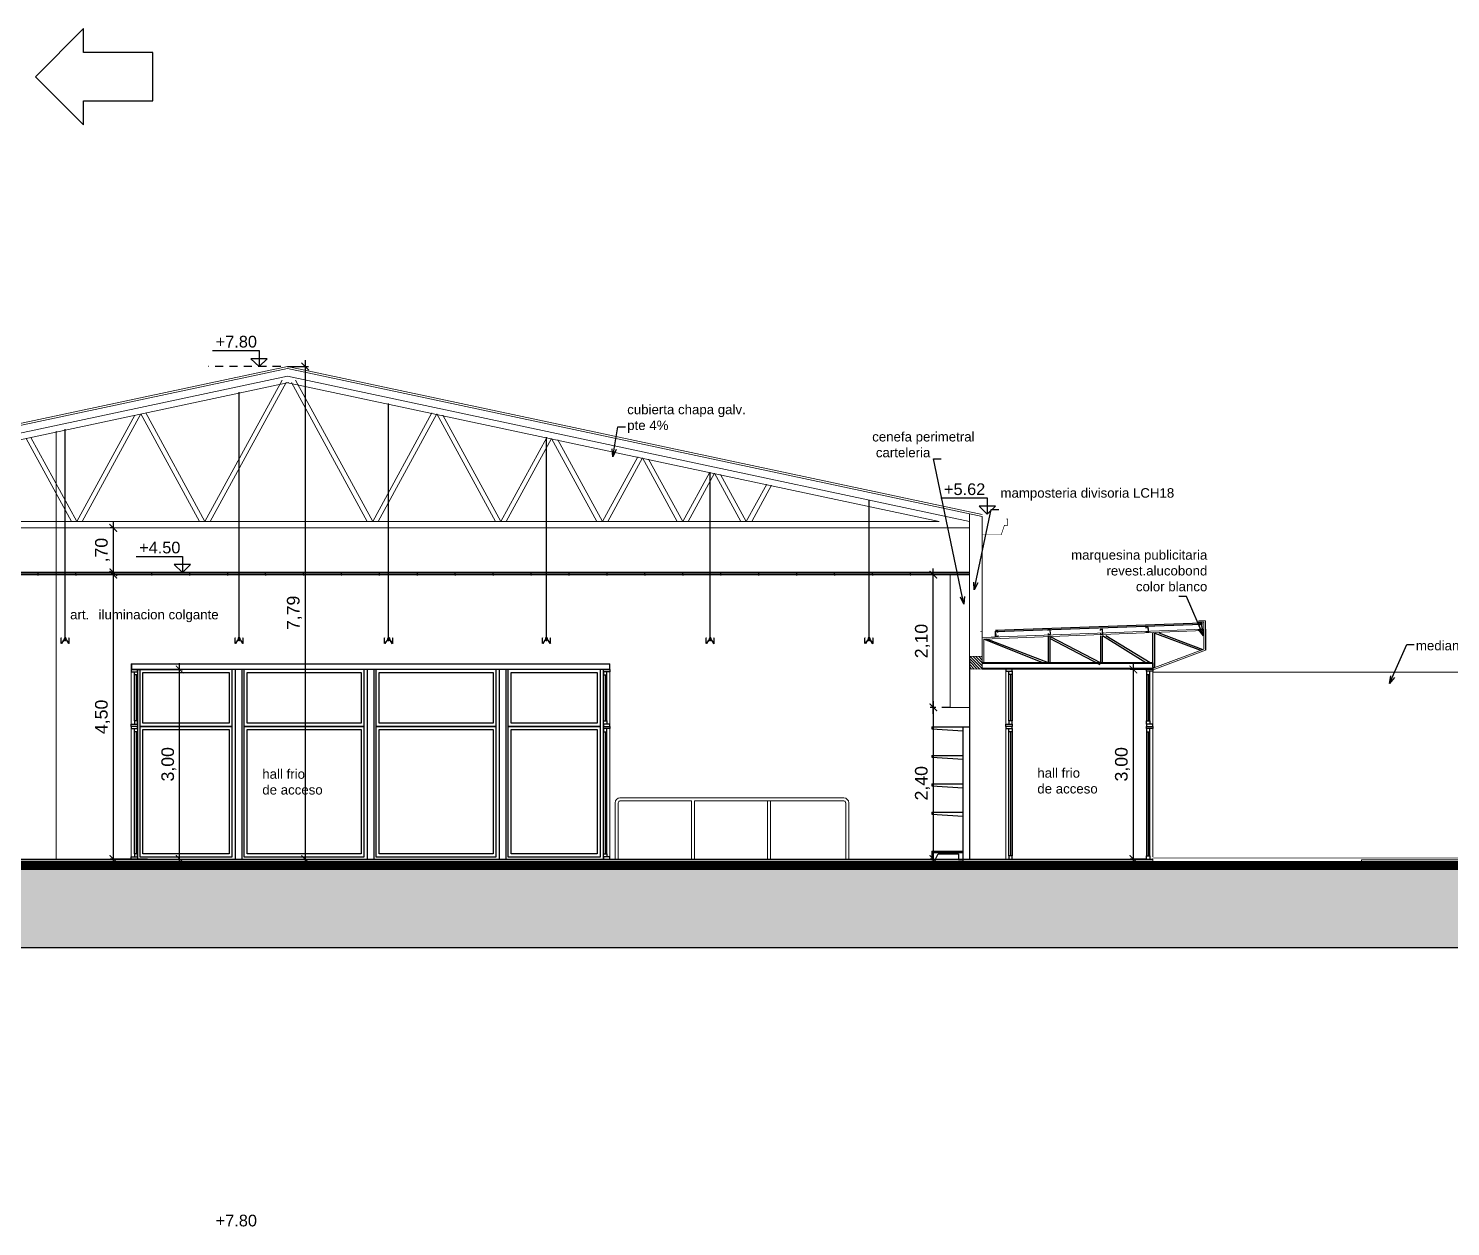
# Model space of a CAD drawing. Header units: metres. Extents: x 1093 to 1459, y -137 to 62.
# Drawn here: x 1287.09 to 1309.58, y -66.36 to -47.4 of the extents above; entities that cross this region are included whole.
import ezdxf

# ---------------------------------------------------------------- set-up
doc = ezdxf.new("R2010")
doc.units = ezdxf.units.M
doc.header["$LTSCALE"] = 0.508
doc.header["$PDMODE"] = 1
doc.header["$PDSIZE"] = -2
doc.linetypes.add('HIDDEN', pattern=[0.375, 0.25, -0.125])
doc.linetypes.add('HIDDEN2', pattern=[0.1875, 0.125, -0.0625])
doc.layers.get('0').update_dxf_attribs({"color": 9})
doc.layers.get('Defpoints').update_dxf_attribs({"color": 9})
for name, color, linetype in [('2-texto', 9, 'Continuous'), ('3-muros', 9, 'Continuous'), ('3-tabiques', 9, 'Continuous'), ('3-VISTA', 9, 'Continuous'), ('4-carpinterias', 9, 'Continuous'), ('7-artef', 9, 'Continuous'), ('8-cotas-100', 9, 'Continuous'), ('9-Hatch', 9, 'Continuous'), ('Estructura', 9, 'HIDDEN2'), ('estructura metlaica', 9, 'Continuous'), ('Iluminacion', 9, 'Continuous'), ('Metálica', 9, 'Continuous')]:
    doc.layers.add(name, color=color, linetype=linetype)
doc.styles.add('swiss', font='swissel.ttf')
doc.dimstyles.new('dim-100', dxfattribs={"dimtxt": 0.2, "dimasz": 0.12, "dimexe": 0.05, "dimexo": 0, "dimgap": 0.05, "dimtad": 1, "dimzin": 4, "dimtxsty": 'swiss', "dimblk": 'ARCHTICK', "dimcen": 0.5, "dimdle": 0.1, "dimclrd": 256, "dimclre": 252, "dimclrt": 256, "dimadec": 0, "dimazin": 0, "dimtfac": 1, "dimtix": 1, "dimtmove": 2, "dimatfit": 3, "dimldrblk": 'OPEN30', "dimfxl": 0.05, "dimtolj": 1, "dimtzin": 0, "dimarcsym": 0})

# ---------------------------------------------------------------- blocks, each defined once
blk = doc.blocks.new('_ARCHTICK')
at = {"color": 0, "linetype": 'ByBlock', "const_width": 0.15}
blk.add_lwpolyline([(-0.5, -0.5), (0.5, 0.5)], dxfattribs=at)
blk = doc.blocks.new('_Open30')
at = {"color": 0, "linetype": 'ByBlock', "lineweight": -2}
for p, q in [((-1, 0.27), (0, 0)), ((0, 0), (-1, -0.27)), ((0, 0), (-1, 0))]:
    blk.add_line(p, q, dxfattribs=at)
blk = doc.blocks.new('*U233')
at = {"layer": '3-tabiques', "color": 3}
blk.add_lwpolyline([(-0.002, 0.019), (0.002, 0.019), (0.002, 0.011), (-0.002, 0.011)], close=True, dxfattribs=at)
for points in [[(0, -0.019), (0, 0.011)], [(-0.007, -0.019), (-0.007, -0.018), (-0.004, -0.018)], [(-0.007, -0.019), (0.007, -0.019)], [(0.007, -0.019), (0.007, -0.018), (0.004, -0.018)]]:
    blk.add_lwpolyline(points, dxfattribs=at)
blk = doc.blocks.new('Lampara')
for points in [[(-0.12, 0), (-0.12, -0.25)], [(-0.12, 0), (0.12, 0)], [(0.12, 0), (0.12, -0.25)], [(-0.12, -0.25), (-0.65, -0.9), (-0.65, 0), (-0.59, -0.06)], [(-0.52, -0.9), (-0.6, -0.84)], [(-0.12, -0.25), (0.12, -0.25)], [(0.1, -0.25), (0.1, -0.12), (-0.1, -0.12), (-0.1, -0.25)], [(-0.08, -0.22), (0.08, -0.22)], [(0.12, -0.25), (0.64, -0.9), (0.64, 0), (0.59, -0.06)], [(0.52, -0.9), (0.6, -0.84)]]:
    blk.add_lwpolyline(points)
for points in [[(0.52, -0.9), (0.2, -0.34, 0.258271), (0.03, -0.25), (-0.03, -0.25, 0.258271), (-0.2, -0.34), (-0.52, -0.9)], [(-0.08, -0.22), (-0.08, -0.38, 0.414214), (-0.01, -0.45), (0.01, -0.45, 0.414214), (0.08, -0.38), (0.08, -0.22)]]:
    blk.add_lwpolyline(points, format="xyb")
blk = doc.blocks.new('*D286')
at = {"layer": '3-muros', "color": 252, "lineweight": -2, "transparency": 16777216}
for p, q in [((1291.185, -52.749), (1291.515, -52.749)), ((1291.185, -60.542), (1291.515, -60.542))]:
    blk.add_line(p, q, dxfattribs=at)
at = {"layer": '3-muros', "lineweight": -2, "transparency": 16777216}
blk.add_line((1291.465, -52.649), (1291.465, -60.642), dxfattribs=at)
at = {"layer": 'Defpoints', "color": 0, "transparency": 16777216}
for p in [(1291.185, -52.749), (1291.185, -60.542), (1291.465, -60.542)]:
    blk.add_point(p, dxfattribs=at)
at = {"layer": '3-muros', "lineweight": -2, "transparency": 16777216, "xscale": 0.12, "yscale": 0.12, "zscale": 0.12}
for p, rotation in [((1291.465, -52.749), 90), ((1291.465, -60.542), 270)]:
    blk.add_blockref('_ARCHTICK', p, dxfattribs=dict(at, rotation=rotation))
at = {"layer": '3-muros', "lineweight": 0, "transparency": 16777216, "insert": (1291.294, -56.646), "char_height": 0.2, "attachment_point": 5, "rotation": 90, "style": 'swiss'}
blk.add_mtext('\\A1;7,79', dxfattribs=at)
blk = doc.blocks.new('*D301')
at = {"layer": '8-cotas-100', "color": 252, "lineweight": -2, "transparency": 16777216}
for p, q in [((1288.714, -57.542), (1289.529, -57.542)), ((1288.714, -60.542), (1289.529, -60.542))]:
    blk.add_line(p, q, dxfattribs=at)
at = {"layer": '8-cotas-100', "lineweight": -2, "transparency": 16777216}
blk.add_line((1289.479, -60.642), (1289.479, -57.442), dxfattribs=at)
at = {"layer": 'Defpoints', "color": 0, "transparency": 16777216}
for p in [(1288.714, -57.542), (1289.479, -57.542), (1288.714, -60.542)]:
    blk.add_point(p, dxfattribs=at)
at = {"layer": '8-cotas-100', "lineweight": -2, "transparency": 16777216, "xscale": 0.12, "yscale": 0.12, "zscale": 0.12}
for p, rotation in [((1289.479, -57.542), 90), ((1289.479, -60.542), 270)]:
    blk.add_blockref('_ARCHTICK', p, dxfattribs=dict(at, rotation=rotation))
at = {"layer": '8-cotas-100', "lineweight": 0, "transparency": 16777216, "insert": (1289.308, -59.042), "char_height": 0.2, "attachment_point": 5, "rotation": 90, "style": 'swiss'}
blk.add_mtext('\\A1;3,00', dxfattribs=at)
blk = doc.blocks.new('*D302')
at = {"layer": '8-cotas-100', "lineweight": -2, "transparency": 16777216}
blk.add_line((1288.43, -60.642), (1288.43, -55.942), dxfattribs=at)
at = {"layer": '8-cotas-100', "color": 252, "lineweight": -2, "transparency": 16777216}
for p, q in [((1288.972, -56.042), (1288.38, -56.042)), ((1288.972, -60.542), (1288.38, -60.542))]:
    blk.add_line(p, q, dxfattribs=at)
at = {"layer": 'Defpoints', "color": 0, "transparency": 16777216}
for p in [(1288.43, -56.042), (1288.972, -56.042), (1288.972, -60.542)]:
    blk.add_point(p, dxfattribs=at)
at = {"layer": '8-cotas-100', "lineweight": -2, "transparency": 16777216, "xscale": 0.12, "yscale": 0.12, "zscale": 0.12}
for p, rotation in [((1288.43, -56.042), 90), ((1288.43, -60.542), 270)]:
    blk.add_blockref('_ARCHTICK', p, dxfattribs=dict(at, rotation=rotation))
at = {"layer": '8-cotas-100', "lineweight": 0, "transparency": 16777216, "insert": (1288.259, -58.292), "char_height": 0.2, "attachment_point": 5, "rotation": 90, "style": 'swiss'}
blk.add_mtext('\\A1;4,50', dxfattribs=at)
blk = doc.blocks.new('*D306')
at = {"layer": '8-cotas-100', "color": 252, "lineweight": -2, "transparency": 16777216}
for p, q in [((1304.774, -57.542), (1304.513, -57.542)), ((1304.774, -60.542), (1304.513, -60.542))]:
    blk.add_line(p, q, dxfattribs=at)
at = {"layer": '8-cotas-100', "lineweight": -2, "transparency": 16777216}
blk.add_line((1304.563, -57.442), (1304.563, -60.642), dxfattribs=at)
at = {"layer": 'Defpoints', "color": 0, "transparency": 16777216}
for p in [(1304.774, -57.542), (1304.563, -60.542), (1304.774, -60.542)]:
    blk.add_point(p, dxfattribs=at)
at = {"layer": '8-cotas-100', "lineweight": -2, "transparency": 16777216, "xscale": 0.12, "yscale": 0.12, "zscale": 0.12}
for p, rotation in [((1304.563, -57.542), 90), ((1304.563, -60.542), 270)]:
    blk.add_blockref('_ARCHTICK', p, dxfattribs=dict(at, rotation=rotation))
at = {"layer": '8-cotas-100', "lineweight": 0, "transparency": 16777216, "insert": (1304.392, -59.042), "char_height": 0.2, "attachment_point": 5, "rotation": 90, "style": 'swiss'}
blk.add_mtext('\\A1;3,00', dxfattribs=at)
blk = doc.blocks.new('*D465')
at = {"layer": '3-muros', "color": 252, "linetype": 'HIDDEN', "lineweight": -2, "transparency": 16777216}
for p, q in [((1288.43, -55.302), (1288.38, -55.302)), ((1288.43, -56.005), (1288.38, -56.005))]:
    blk.add_line(p, q, dxfattribs=at)
at = {"layer": '3-muros', "lineweight": -2, "transparency": 16777216}
blk.add_line((1288.43, -56.105), (1288.43, -55.202), dxfattribs=at)
at = {"layer": 'Defpoints', "color": 0, "transparency": 16777216}
for p in [(1288.43, -55.302), (1288.43, -55.302), (1288.43, -56.005)]:
    blk.add_point(p, dxfattribs=at)
at = {"layer": '3-muros', "lineweight": -2, "transparency": 16777216, "xscale": 0.12, "yscale": 0.12, "zscale": 0.12}
for p, rotation in [((1288.43, -55.302), 90), ((1288.43, -56.005), 270)]:
    blk.add_blockref('_ARCHTICK', p, dxfattribs=dict(at, rotation=rotation))
at = {"layer": '3-muros', "transparency": 16777216, "insert": (1288.259, -55.654), "char_height": 0.2, "attachment_point": 5, "rotation": 90, "style": 'swiss'}
blk.add_mtext('\\A1;,70', dxfattribs=at)
blk = doc.blocks.new('*D584')
at = {"layer": '8-cotas-100', "lineweight": -2, "transparency": 16777216}
blk.add_line((1301.4, -58.242), (1301.4, -55.942), dxfattribs=at)
at = {"layer": '8-cotas-100', "color": 252, "linetype": 'HIDDEN', "lineweight": -2, "transparency": 16777216}
for p, q in [((1301.664, -56.042), (1301.35, -56.042)), ((1301.664, -58.142), (1301.35, -58.142))]:
    blk.add_line(p, q, dxfattribs=at)
at = {"layer": 'Defpoints', "color": 0, "transparency": 16777216}
for p in [(1301.4, -56.042), (1301.664, -56.042), (1301.664, -58.142)]:
    blk.add_point(p, dxfattribs=at)
at = {"layer": '8-cotas-100', "lineweight": -2, "transparency": 16777216, "xscale": 0.12, "yscale": 0.12, "zscale": 0.12}
for p, rotation in [((1301.4, -56.042), 90), ((1301.4, -58.142), 270)]:
    blk.add_blockref('_ARCHTICK', p, dxfattribs=dict(at, rotation=rotation))
at = {"layer": '8-cotas-100', "transparency": 16777216, "insert": (1301.228, -57.092), "char_height": 0.2, "attachment_point": 5, "rotation": 90, "style": 'swiss'}
blk.add_mtext('\\A1;2,10', dxfattribs=at)
blk = doc.blocks.new('*D585')
at = {"layer": '8-cotas-100', "color": 252, "linetype": 'HIDDEN', "lineweight": -2, "transparency": 16777216}
for p, q in [((1301.4, -58.142), (1301.35, -58.142)), ((1301.4, -60.542), (1301.35, -60.542))]:
    blk.add_line(p, q, dxfattribs=at)
at = {"layer": '8-cotas-100', "lineweight": -2, "transparency": 16777216}
blk.add_line((1301.4, -58.042), (1301.4, -60.642), dxfattribs=at)
at = {"layer": 'Defpoints', "color": 0, "transparency": 16777216}
for p in [(1301.4, -58.142), (1301.4, -60.542), (1301.4, -60.542)]:
    blk.add_point(p, dxfattribs=at)
at = {"layer": '8-cotas-100', "lineweight": -2, "transparency": 16777216, "xscale": 0.12, "yscale": 0.12, "zscale": 0.12}
for p, rotation in [((1301.4, -58.142), 90), ((1301.4, -60.542), 270)]:
    blk.add_blockref('_ARCHTICK', p, dxfattribs=dict(at, rotation=rotation))
at = {"layer": '8-cotas-100', "transparency": 16777216, "insert": (1301.228, -59.342), "char_height": 0.2, "attachment_point": 5, "rotation": 90, "style": 'swiss'}
blk.add_mtext('\\A1;2,40', dxfattribs=at)
blk = doc.blocks.new('C80x80x15x1.6')
for p, q in [((-0.02, 0.0768), (-0.02, 0.0032)), ((-0.0184, 0.0768), (-0.0184, 0.0032)), ((0.0168, 0.08), (-0.0168, 0.08)), ((0.0168, 0.0784), (-0.0168, 0.0784)), ((-0.0168, 0.0016), (0.0168, 0.0016)), ((-0.0168, 0), (0.0168, 0)), ((0.0184, 0.065), (0.0184, 0.0768)), ((0.02, 0.065), (0.0184, 0.065)), ((0.0184, 0.0032), (0.0184, 0.015)), ((0.0184, 0.015), (0.02, 0.015)), ((0.02, 0.065), (0.02, 0.0768)), ((0.02, 0.0032), (0.02, 0.015))]:
    blk.add_line(p, q)
for centre, radius, start, end in [((-0.0168, 0.0768), 0.0032, 90, 180), ((-0.0168, 0.0032), 0.0032, 180, 270), ((-0.0168, 0.0768), 0.0016, 90, 180), ((-0.0168, 0.0032), 0.0016, 180, 270), ((0.0168, 0.0768), 0.0032, 0, 90), ((0.0168, 0.0768), 0.0016, 0, 90), ((0.0168, 0.0032), 0.0016, 270, 0), ((0.0168, 0.0032), 0.0032, 270, 0)]:
    blk.add_arc(centre, radius, start, end)

msp = doc.modelspace()

# ---------------------------------------------------------------- hatches: boundary and pattern name
at = {"layer": '9-Hatch', "linetype": 'Continuous', "lineweight": 0}
h = msp.add_hatch(dxfattribs=at)
h.set_pattern_fill('ANSI31', color=256, scale=0.01, angle=-90)
h.set_pattern_definition([(315, (36.176795, -0.766524), (0.0224506403, 0.0224506403), [])])
h.paths.add_polyline_path([(1302.174, -57.336), (1301.975, -57.336), (1301.975, -57.536), (1302.174, -57.536)])
at = {"layer": '9-Hatch'}
h = msp.add_hatch(dxfattribs=at)
h.set_pattern_fill('HOUND', color=256, scale=0.1, angle=45)
h.paths.add_polyline_path([(1323.684, -61.944), (1323.684, -60.702), (1258.047, -60.702), (1258.047, -61.944)])
at = {"layer": '9-Hatch', "linetype": 'Continuous', "lineweight": 0}
h = msp.add_hatch(dxfattribs=at)
h.set_pattern_fill('ANSI31', color=256, scale=0.005, angle=-90)
h.set_pattern_definition([(315, (2e-13, 2.091371), (0.01122532015, 0.01122532015), [])])
h.paths.add_polyline_path([(1321.964, -60.582), (1301.974, -60.582), (1258.574, -60.582), (1258.574, -60.702), (1321.964, -60.702)])

# ---------------------------------------------------------------- linework, layer by layer
at = {"layer": '2-texto'}
for p, q in [((1290.865, -52.626), (1290.604, -52.626)), ((1302.384, -54.96), (1302.124, -54.96)), ((1289.653, -55.883), (1289.393, -55.883))]:
    msp.add_line(p, q, dxfattribs=at)
at = {"layer": '2-texto', "linetype": 'HIDDEN'}
msp.add_line((1291.077, -52.749), (1289.934, -52.749), dxfattribs=at)
at = {"layer": '2-texto'}
msp.add_lwpolyline([(1287.959, -47.4), (1287.197, -48.163), (1287.959, -48.925), (1287.959, -48.544), (1289.057, -48.544), (1289.057, -47.781), (1287.959, -47.781)], close=True, dxfattribs=at)
for points in [[(1290.001, -52.494), (1290.734, -52.494), (1290.734, -52.749)], [(1290.734, -52.749), (1290.604, -52.626)], [(1290.734, -52.749), (1290.865, -52.626)], [(1301.52, -54.829), (1302.254, -54.829), (1302.254, -55.083)], [(1302.254, -55.083), (1302.124, -54.96)], [(1302.254, -55.083), (1302.384, -54.96)], [(1288.789, -55.752), (1289.523, -55.752), (1289.523, -56.006)], [(1289.523, -56.006), (1289.393, -55.883)], [(1289.523, -56.006), (1289.653, -55.883)]]:
    msp.add_lwpolyline(points, dxfattribs=at)
at = {"layer": '3-muros', "linetype": 'Continuous', "lineweight": 0}
for p, q in [((1301.974, -55.08), (1301.974, -57.536)), ((1302.174, -55.122), (1302.174, -57.39)), ((1302.174, -57.336), (1302.174, -57.536)), ((1288.814, -57.542), (1288.814, -60.542)), ((1296.184, -57.542), (1296.184, -60.542)), ((1280.354, -60.542), (1304.874, -60.542)), ((1280.354, -60.552), (1304.874, -60.552)), ((1304.874, -60.542), (1304.874, -60.582))]:
    msp.add_line(p, q, dxfattribs=at)
at = {"layer": '3-muros', "flags": 128}
msp.add_lwpolyline([(1305.706, -56.904), (1305.706, -57.236)], dxfattribs=at)
at = {"layer": '3-muros'}
msp.add_lwpolyline([(1258.047, -60.702), (1323.684, -60.702), (1323.684, -61.944), (1258.047, -61.944)], close=True, dxfattribs=at)
at = {"layer": '3-tabiques'}
for p, q in [((1282.974, -56.005), (1301.974, -56.005)), ((1282.974, -56.027), (1301.974, -56.027)), ((1282.974, -56.042), (1301.974, -56.042)), ((1305.646, -56.81), (1302.382, -56.927)), ((1305.646, -56.83), (1302.382, -56.947)), ((1305.646, -56.81), (1305.647, -56.83)), ((1301.974, -57.336), (1301.974, -57.536))]:
    msp.add_line(p, q, dxfattribs=at)
at = {"layer": '3-tabiques', "linetype": 'Continuous', "lineweight": 0}
for p, q in [((1288.714, -57.452), (1296.284, -57.452)), ((1288.714, -57.542), (1288.714, -57.452)), ((1288.714, -57.459), (1296.284, -57.459)), ((1288.714, -57.536), (1296.284, -57.536)), ((1288.714, -57.542), (1296.284, -57.542)), ((1288.72, -57.542), (1288.72, -57.452)), ((1296.277, -57.542), (1296.277, -57.452)), ((1296.284, -57.542), (1296.284, -57.452))]:
    msp.add_line(p, q, dxfattribs=at)
at = {"layer": '3-VISTA', "lineweight": 0}
for p, q in [((1291.185, -52.749), (1280.153, -55.101)), ((1291.185, -52.78), (1280.154, -55.131)), ((1291.185, -52.749), (1302.174, -55.092)), ((1291.185, -52.78), (1302.174, -55.122)), ((1291.185, -52.902), (1280.354, -55.211)), ((1291.206, -53), (1280.876, -55.202)), ((1291.098, -52.964), (1289.879, -55.202)), ((1291.164, -53), (1289.964, -55.202)), ((1291.164, -53), (1301.494, -55.202)), ((1291.185, -52.902), (1301.974, -55.202)), ((1291.247, -53), (1292.447, -55.202)), ((1291.313, -52.964), (1292.533, -55.202)), ((1288.768, -53.52), (1287.852, -55.202)), ((1288.865, -53.499), (1287.937, -55.202)), ((1288.865, -53.499), (1289.793, -55.202)), ((1288.942, -53.483), (1289.879, -55.202)), ((1293.47, -53.483), (1292.533, -55.202)), ((1293.546, -53.499), (1292.618, -55.202)), ((1293.546, -53.499), (1294.474, -55.202)), ((1293.643, -53.52), (1294.56, -55.202)), ((1287.049, -53.886), (1287.766, -55.202)), ((1287.125, -53.87), (1287.852, -55.202)), ((1295.286, -53.87), (1294.56, -55.202)), ((1295.362, -53.886), (1294.645, -55.202)), ((1295.362, -53.886), (1296.079, -55.202)), ((1295.459, -53.907), (1296.165, -55.202)), ((1296.724, -54.177), (1296.165, -55.202)), ((1296.8, -54.193), (1296.25, -55.202)), ((1296.8, -54.193), (1297.35, -55.202)), ((1296.897, -54.214), (1297.436, -55.202)), ((1297.863, -54.419), (1297.436, -55.202)), ((1297.939, -54.436), (1297.521, -55.202)), ((1297.939, -54.436), (1298.357, -55.202)), ((1298.036, -54.456), (1298.442, -55.202)), ((1298.764, -54.612), (1298.442, -55.202)), ((1298.841, -54.628), (1298.528, -55.202)), ((1280.354, -55.302), (1301.974, -55.302)), ((1280.876, -55.202), (1301.494, -55.202))]:
    msp.add_line(p, q, dxfattribs=at)
at = {"layer": '3-VISTA', "linetype": 'Continuous', "lineweight": 0}
for p, q in [((1287.524, -60.542), (1287.524, -53.773)), ((1288.714, -57.577), (1288.714, -58.407)), ((1296.284, -57.577), (1296.284, -58.407)), ((1302.546, -58.407), (1302.546, -57.571)), ((1304.874, -58.407), (1304.874, -57.571)), ((1322.974, -57.582), (1304.874, -57.582)), ((1288.714, -58.477), (1288.714, -60.507)), ((1296.284, -58.477), (1296.284, -60.507)), ((1302.546, -58.477), (1302.546, -60.542)), ((1304.874, -58.477), (1304.874, -60.507)), ((1321.964, -60.522), (1304.874, -60.525))]:
    msp.add_line(p, q, dxfattribs=at)
at = {"layer": '3-VISTA', "linetype": 'Continuous', "lineweight": 0, "flags": 128}
msp.add_lwpolyline([(1301.974, -58.142), (1301.664, -58.142), (1301.664, -56.042)], dxfattribs=at)
at = {"layer": '4-carpinterias'}
for p, q in [((1288.764, -58.357), (1288.764, -57.627)), ((1288.789, -57.627), (1288.789, -58.357)), ((1288.814, -58.357), (1288.814, -57.627)), ((1296.184, -58.357), (1296.184, -57.627)), ((1296.209, -57.627), (1296.209, -58.357)), ((1296.234, -58.357), (1296.234, -57.627)), ((1302.596, -58.357), (1302.596, -57.621)), ((1302.621, -57.621), (1302.621, -58.357)), ((1302.646, -57.621), (1302.646, -58.357)), ((1304.774, -57.621), (1304.774, -58.357)), ((1304.799, -57.621), (1304.799, -58.357)), ((1304.824, -58.357), (1304.824, -57.621)), ((1301.374, -58.452), (1301.874, -58.452)), ((1288.764, -60.457), (1288.764, -58.527)), ((1288.789, -58.527), (1288.789, -60.457)), ((1296.209, -58.527), (1296.209, -60.457)), ((1296.234, -60.457), (1296.234, -58.527)), ((1302.596, -60.492), (1302.596, -58.527)), ((1302.621, -58.527), (1302.621, -60.492)), ((1302.646, -58.527), (1302.646, -60.492)), ((1304.774, -58.527), (1304.774, -60.492)), ((1304.799, -58.527), (1304.799, -60.492)), ((1304.824, -60.492), (1304.824, -58.527))]:
    msp.add_line(p, q, dxfattribs=at)
at = {"layer": '4-carpinterias', "linetype": 'Continuous', "lineweight": 0}
for p, q in [((1299.986, -59.571), (1296.444, -59.571)), ((1296.367, -59.652), (1296.367, -60.542)), ((1296.417, -60.552), (1296.417, -59.652)), ((1296.443, -59.621), (1297.575, -59.621)), ((1297.575, -59.621), (1297.575, -60.542)), ((1297.625, -59.621), (1299.987, -59.621)), ((1297.625, -59.621), (1297.625, -60.542)), ((1298.775, -59.621), (1298.775, -60.542)), ((1298.825, -59.621), (1298.825, -60.542)), ((1300.014, -59.652), (1300.014, -60.542)), ((1300.064, -60.552), (1300.064, -59.652))]:
    msp.add_line(p, q, dxfattribs=at)
at = {"layer": '4-carpinterias', "lineweight": 0, "const_width": 0.01, "flags": 128}
msp.add_lwpolyline([(1302.174, -55.212), (1302.174, -55.412), (1302.474, -55.412), (1302.524, -55.262), (1302.574, -55.262), (1302.574, -55.162), (1302.554, -55.162)], dxfattribs=at)
at = {"layer": '4-carpinterias'}
for points in [[(1288.714, -57.542), (1288.714, -57.577), (1288.814, -57.577), (1288.814, -57.542), (1288.714, -57.542)], [(1288.814, -57.577), (1288.814, -57.627), (1288.764, -57.627), (1288.764, -57.577)], [(1290.361, -60.542), (1290.361, -57.542), (1288.814, -57.542), (1288.814, -60.542)], [(1292.449, -60.542), (1292.449, -57.542), (1290.461, -57.542), (1290.461, -60.542)], [(1294.536, -60.542), (1294.536, -57.542), (1292.549, -57.542), (1292.549, -60.542)], [(1296.184, -60.542), (1296.184, -57.542), (1294.636, -57.542), (1294.636, -60.542)], [(1296.284, -57.542), (1296.284, -57.577), (1296.184, -57.577), (1296.184, -57.542), (1296.284, -57.542)], [(1296.184, -57.577), (1296.184, -57.627), (1296.234, -57.627), (1296.234, -57.577)], [(1302.546, -57.536), (1302.546, -57.571), (1302.646, -57.571), (1302.646, -57.536), (1302.546, -57.536)], [(1302.646, -57.571), (1302.646, -57.621), (1302.596, -57.621), (1302.596, -57.571)], [(1304.874, -57.536), (1304.874, -57.571), (1304.774, -57.571), (1304.774, -57.536), (1304.874, -57.536)], [(1304.774, -57.571), (1304.774, -57.621), (1304.824, -57.621), (1304.824, -57.571)], [(1288.714, -58.442), (1288.714, -58.407), (1288.814, -58.407), (1288.814, -58.442), (1288.714, -58.442)], [(1288.714, -58.442), (1288.714, -58.477), (1288.814, -58.477), (1288.814, -58.442), (1288.714, -58.442)], [(1288.814, -58.407), (1288.814, -58.357), (1288.764, -58.357), (1288.764, -58.407)], [(1288.814, -58.477), (1288.814, -58.527), (1288.764, -58.527), (1288.764, -58.477)], [(1296.184, -58.407), (1296.184, -58.357), (1296.234, -58.357), (1296.234, -58.407)], [(1296.284, -58.442), (1296.284, -58.407), (1296.184, -58.407), (1296.184, -58.442), (1296.284, -58.442)], [(1296.284, -58.442), (1296.284, -58.477), (1296.184, -58.477), (1296.184, -58.442), (1296.284, -58.442)], [(1296.184, -58.477), (1296.184, -58.527), (1296.234, -58.527), (1296.234, -58.477)], [(1302.546, -58.442), (1302.546, -58.407), (1302.646, -58.407), (1302.646, -58.442), (1302.546, -58.442)], [(1302.546, -58.442), (1302.546, -58.477), (1302.646, -58.477), (1302.646, -58.442), (1302.546, -58.442)], [(1302.646, -58.407), (1302.646, -58.357), (1302.596, -58.357), (1302.596, -58.407)], [(1302.646, -58.477), (1302.646, -58.527), (1302.596, -58.527), (1302.596, -58.477)], [(1304.774, -58.407), (1304.774, -58.357), (1304.824, -58.357), (1304.824, -58.407)], [(1304.874, -58.442), (1304.874, -58.407), (1304.774, -58.407), (1304.774, -58.442), (1304.874, -58.442)], [(1304.874, -58.442), (1304.874, -58.477), (1304.774, -58.477), (1304.774, -58.442), (1304.874, -58.442)], [(1304.774, -58.477), (1304.774, -58.527), (1304.824, -58.527), (1304.824, -58.477)], [(1288.714, -60.542), (1288.714, -60.507), (1288.814, -60.507), (1288.814, -60.542), (1288.714, -60.542)], [(1288.814, -60.507), (1288.814, -60.457), (1288.764, -60.457), (1288.764, -60.507)], [(1296.184, -60.507), (1296.184, -60.457), (1296.234, -60.457), (1296.234, -60.507)], [(1296.284, -60.542), (1296.284, -60.507), (1296.184, -60.507), (1296.184, -60.542), (1296.284, -60.542)], [(1302.646, -60.542), (1302.646, -60.492), (1302.596, -60.492), (1302.596, -60.542)], [(1304.774, -60.542), (1304.774, -60.492), (1304.824, -60.492), (1304.824, -60.542)]]:
    msp.add_lwpolyline(points, dxfattribs=at)
for points in [[(1290.311, -57.542), (1288.849, -57.542), (1288.849, -58.442), (1290.311, -58.442)], [(1292.399, -57.542), (1290.496, -57.542), (1290.496, -58.442), (1292.399, -58.442)], [(1294.486, -57.542), (1292.584, -57.542), (1292.584, -58.442), (1294.486, -58.442)], [(1296.134, -57.542), (1294.671, -57.542), (1294.671, -58.442), (1296.134, -58.442)], [(1288.899, -57.592), (1290.261, -57.592), (1290.261, -58.392), (1288.899, -58.392)], [(1290.546, -57.592), (1292.349, -57.592), (1292.349, -58.392), (1290.546, -58.392)], [(1292.634, -57.592), (1294.436, -57.592), (1294.436, -58.392), (1292.634, -58.392)], [(1294.721, -57.592), (1296.084, -57.592), (1296.084, -58.392), (1294.721, -58.392)], [(1290.311, -58.442), (1288.849, -58.442), (1288.849, -60.507), (1290.311, -60.507)], [(1292.399, -58.442), (1290.496, -58.442), (1290.496, -60.507), (1292.399, -60.507)], [(1294.486, -58.442), (1292.584, -58.442), (1292.584, -60.507), (1294.486, -60.507)], [(1296.134, -58.442), (1294.671, -58.442), (1294.671, -60.507), (1296.134, -60.507)], [(1288.899, -58.492), (1290.261, -58.492), (1290.261, -60.457), (1288.899, -60.457)], [(1290.546, -58.492), (1292.349, -58.492), (1292.349, -60.457), (1290.546, -60.457)], [(1292.634, -58.492), (1294.436, -58.492), (1294.436, -60.457), (1292.634, -60.457)], [(1294.721, -58.492), (1296.084, -58.492), (1296.084, -60.457), (1294.721, -60.457)]]:
    msp.add_lwpolyline(points, close=True, dxfattribs=at)
at = {"layer": '4-carpinterias', "linetype": 'Continuous', "lineweight": 0, "flags": 128}
msp.add_lwpolyline([(1308.174, -60.582), (1308.174, -60.553), (1312.074, -60.553), (1312.074, -60.582)], dxfattribs=at)
at = {"layer": '4-carpinterias', "linetype": 'Continuous', "lineweight": 0}
for centre, radius, start, end in [((1296.453, -59.657), 0.0866, 95.8527, 176.8394), ((1299.977, -59.657), 0.0866, 3.1606, 84.1473), ((1296.447, -59.651), 0.0304, 97.3412, 182.2633), ((1299.983, -59.651), 0.0304, 357.7367, 82.6588)]:
    msp.add_arc(centre, radius, start, end, dxfattribs=at)
at = {"layer": '7-artef'}
for p, q in [((1301.374, -58.452), (1301.874, -58.452)), ((1301.374, -58.452), (1301.374, -58.482)), ((1301.374, -58.482), (1301.874, -58.512)), ((1301.874, -60.592), (1301.874, -58.452)), ((1301.874, -58.452), (1301.974, -58.452)), ((1301.374, -58.902), (1301.874, -58.902)), ((1301.374, -58.902), (1301.374, -58.932)), ((1301.374, -58.932), (1301.874, -58.962)), ((1301.374, -59.352), (1301.874, -59.352)), ((1301.374, -59.352), (1301.374, -59.382)), ((1301.374, -59.382), (1301.874, -59.412)), ((1301.374, -59.802), (1301.874, -59.802)), ((1301.374, -59.802), (1301.374, -59.832)), ((1301.374, -59.832), (1301.874, -59.862)), ((1301.374, -60.419), (1301.874, -60.419)), ((1301.374, -60.419), (1301.374, -60.552)), ((1301.374, -60.439), (1301.874, -60.439)), ((1301.427, -60.552), (1301.474, -60.457)), ((1301.474, -60.457), (1301.796, -60.457)), ((1301.796, -60.457), (1301.796, -60.552)), ((1301.374, -60.552), (1301.427, -60.552)), ((1301.796, -60.552), (1301.874, -60.552))]:
    msp.add_line(p, q, dxfattribs=at)
at = {"layer": '8-cotas-100'}
msp.add_line((1301.974, -57.536), (1301.974, -60.542), dxfattribs=at)
at = {"layer": 'Estructura', "linetype": 'Continuous', "lineweight": 0}
for p, q in [((1258.574, -60.582), (1301.974, -60.582)), ((1301.974, -60.582), (1321.964, -60.582))]:
    msp.add_line(p, q, dxfattribs=at)
at = {"layer": 'Estructura', "linetype": 'Continuous', "lineweight": 0, "const_width": 0.01}
msp.add_lwpolyline([(1301.974, -57.536), (1302.174, -57.536), (1302.174, -57.336), (1301.974, -57.336)], close=True, dxfattribs=at)
at = {"layer": 'estructura metlaica', "lineweight": 0}
for p, q in [((1305.706, -56.772), (1305.6, -56.772)), ((1305.6, -56.772), (1305.602, -56.812)), ((1305.681, -56.794), (1305.617, -56.794)), ((1305.617, -56.794), (1305.618, -56.811))]:
    msp.add_line(p, q, dxfattribs=at)
at = {"layer": 'estructura metlaica'}
for p, q in [((1303.13, -57.436), (1302.199, -57.061)), ((1303.221, -57.436), (1302.247, -57.061)), ((1303.221, -57.436), (1303.221, -57.012)), ((1303.237, -57.046), (1304.033, -57.462)), ((1303.25, -57.436), (1303.25, -57.011)), ((1303.25, -57.02), (1304.047, -57.436)), ((1304.047, -57.436), (1304.047, -57.012)), ((1304.077, -57.436), (1304.077, -57.011)), ((1304.759, -57.436), (1304.077, -57.011)), ((1304.832, -57.436), (1304.127, -57.008)), ((1304.874, -57.508), (1304.874, -56.968)), ((1304.903, -57.508), (1304.903, -56.967)), ((1304.903, -56.967), (1305.626, -57.239)), ((1304.966, -56.963), (1305.661, -57.226)), ((1304.874, -57.436), (1302.174, -57.436)), ((1304.874, -57.448), (1302.174, -57.448)), ((1304.874, -57.524), (1302.174, -57.524)), ((1304.874, -57.536), (1302.174, -57.536)), ((1304.874, -57.436), (1304.874, -57.536))]:
    msp.add_line(p, q, dxfattribs=at)
at = {"layer": 'estructura metlaica', "lineweight": 0, "flags": 128}
for points in [[(1302.174, -57.436), (1302.174, -57.036), (1305.681, -56.905)], [(1305.681, -56.794), (1305.681, -57.219), (1304.901, -57.511)], [(1305.706, -56.772), (1305.706, -57.236), (1304.906, -57.536), (1304.906, -57.536)], [(1302.199, -57.436), (1302.199, -57.061), (1305.681, -56.925)], [(1304.901, -57.511), (1304.874, -57.511)], [(1304.906, -57.536), (1304.874, -57.536)]]:
    msp.add_lwpolyline(points, dxfattribs=at)
at = {"layer": 'Iluminacion'}
for points in [[(1290.419, -57.042), (1290.419, -53.156)], [(1292.784, -57.042), (1292.784, -53.333)], [(1287.667, -57.042), (1287.667, -53.742)], [(1295.28, -57.042), (1295.28, -53.866)], [(1297.871, -57.042), (1297.871, -54.418)], [(1300.383, -57.042), (1300.383, -54.866)]]:
    msp.add_lwpolyline(points, dxfattribs=at)
at = {"layer": 'Metálica', "const_width": 0.01, "flags": 128}
msp.add_lwpolyline([(1302.143, -56.937), (1302.174, -56.937), (1302.174, -57.036), (1302.374, -57.036), (1302.374, -56.937), (1302.419, -56.934)], dxfattribs=at)

# ---------------------------------------------------------------- block references
at = {"layer": '3-tabiques', "linetype": 'ByBlock', "lineweight": -2}
for p in [(1287.239, -56.025), (1287.839, -56.025), (1288.439, -56.025), (1289.039, -56.025), (1289.639, -56.025), (1290.239, -56.025), (1290.839, -56.025), (1291.439, -56.025), (1292.039, -56.025), (1292.639, -56.025), (1293.239, -56.025), (1293.839, -56.025), (1294.439, -56.025), (1295.039, -56.025), (1295.639, -56.025), (1296.239, -56.025), (1296.839, -56.025), (1297.439, -56.025), (1298.039, -56.025), (1298.639, -56.025), (1299.239, -56.025), (1299.839, -56.025), (1300.439, -56.025), (1301.039, -56.025)]:
    msp.add_blockref('*U233', p, dxfattribs=at)
at = {"layer": 'Iluminacion', "xscale": -0.1, "yscale": 0.1, "zscale": 0.1}
for p in [(1287.667, -57.042), (1290.419, -57.042), (1292.784, -57.042), (1295.28, -57.042), (1297.871, -57.042), (1300.383, -57.042)]:
    msp.add_blockref('Lampara', p, dxfattribs=at)
at = {"layer": 'Metálica', "xscale": 0.9958158079030628, "yscale": 0.9958158079030628, "zscale": 0.9958158079030628}
for p, rotation in [((1303.229, -56.908), 184.9099025878836), ((1304.056, -56.908), 184.9099025878836), ((1304.78, -56.872), 184.9099025878836), ((1305.629, -56.828), 184.9099025878836), ((1302.408, -57.021), 4.909902587883684)]:
    msp.add_blockref('C80x80x15x1.6', p, dxfattribs=dict(at, rotation=rotation))

# ---------------------------------------------------------------- texts
at = {"layer": '2-texto', "style": 'swiss'}
for s, p in [('+7.80', (1290.049, -52.448)), ('+5.62', (1301.569, -54.782)), ('+4.50', (1288.838, -55.705)), ('+7.80', (1290.049, -66.353))]:
    msp.add_text(s, height=0.1847, dxfattribs=at).set_placement(p)
at = {"layer": '2-texto', "char_height": 0.15, "style": 'swiss'}
for s, insert, width, attachment_point in [('\\A1;cubierta chapa galv.\\Ppte 4%', (1296.558, -53.799), 3.95327, 7), ('\\A1;cenefa perimetral\\P carteleria', (1300.433, -54.187), 3.95327, 7), ('\\A1;mamposteria divisoria LCH18', (1302.462, -54.869), 3.95327, 7), ('\\A1;marquesina publicitaria\\Prevest.alucobond\\Pcolor blanco', (1305.734, -56.307), 2.41056, 9), ('\\A1;\\pi-0.45,l0.75,t0.75;art.^Iiluminacion colgante', (1287.447, -56.794), 3.95327, 7), ('\\A1;medianera existente', (1309.033, -57.241), 3.95327, 7), ('\\A1;hall frio \\Pde acceso', (1290.786, -59.523), 3.95327, 7), ('\\A1;hall frio \\Pde acceso', (1303.045, -59.506), 3.95327, 7)]:
    msp.add_mtext(s, dxfattribs=dict(at, insert=insert, width=width, attachment_point=attachment_point))

# ---------------------------------------------------------------- dimensions: what is measured, and where the dimension line sits
at = {"layer": '3-muros', "lineweight": 0}
dim = msp.add_linear_dim(base=(1291.465, -60.542), p1=(1291.185, -52.749), p2=(1291.185, -60.542), angle=90, dimstyle='dim-100', dxfattribs=at)
dim.commit()
dim.dimension.update_dxf_attribs({"geometry": '*D286', "text_midpoint": (1291.294, -56.646)})
at = {"layer": '3-muros'}
dim = msp.add_linear_dim(base=(1288.43, -55.302), p1=(1288.43, -56.005), p2=(1288.43, -55.302), angle=90, dimstyle='dim-100', override={"dimfxl": 0.001}, dxfattribs=at)
dim.commit()
dim.dimension.update_dxf_attribs({"geometry": '*D465', "text_midpoint": (1288.259, -55.654)})
at = {"layer": '8-cotas-100', "lineweight": 0}
for base, p1, p2, picture, middle in [((1288.43, -56.042), (1288.972, -60.542), (1288.972, -56.042), '*D302', (1288.259, -58.292)), ((1289.479, -57.542), (1288.714, -60.542), (1288.714, -57.542), '*D301', (1289.308, -59.042)), ((1304.563, -60.542), (1304.774, -57.542), (1304.774, -60.542), '*D306', (1304.392, -59.042))]:
    dim = msp.add_linear_dim(base=base, p1=p1, p2=p2, angle=90, dimstyle='dim-100', dxfattribs=at)
    dim.commit()
    dim.dimension.update_dxf_attribs({"geometry": picture, "text_midpoint": middle})
at = {"layer": '8-cotas-100'}
for base, p1, p2, picture, middle in [((1301.4, -56.042), (1301.664, -58.142), (1301.664, -56.042), '*D584', (1301.228, -57.092)), ((1301.4, -60.542), (1301.4, -58.142), (1301.4, -60.542), '*D585', (1301.228, -59.342))]:
    dim = msp.add_linear_dim(base=base, p1=p1, p2=p2, angle=90, dimstyle='dim-100', dxfattribs=at)
    dim.commit()
    dim.dimension.update_dxf_attribs({"geometry": picture, "text_midpoint": middle})

# ---------------------------------------------------------------- leaders
at = {"layer": '8-cotas-100', "annotation_type": 0, "has_hookline": 1, "hookline_direction": 0}
for points in [[(1296.33, -54.177), (1296.412, -53.703), (1296.532, -53.703)], [(1301.885, -56.51), (1301.403, -54.211), (1301.523, -54.211)], [(1302.046, -56.283), (1302.316, -55.013), (1302.436, -55.013)], [(1308.617, -57.765), (1308.887, -57.145), (1309.007, -57.145)]]:
    msp.add_leader(points, dimstyle='dim-100', override={"dimgap": 0.05, "dimtad": 0, "dimarcsym": 1}, dxfattribs=at)
at = {"layer": '8-cotas-100', "annotation_type": 0, "has_hookline": 1, "hookline_direction": 0, "horizontal_direction": (-1, 0, 0)}
msp.add_leader([(1305.673, -57.008), (1305.403, -56.389), (1305.283, -56.389)], dimstyle='dim-100', override={"dimgap": 0.05, "dimtad": 0, "dimarcsym": 1}, dxfattribs=at)

doc.saveas('drawing.dxf')
